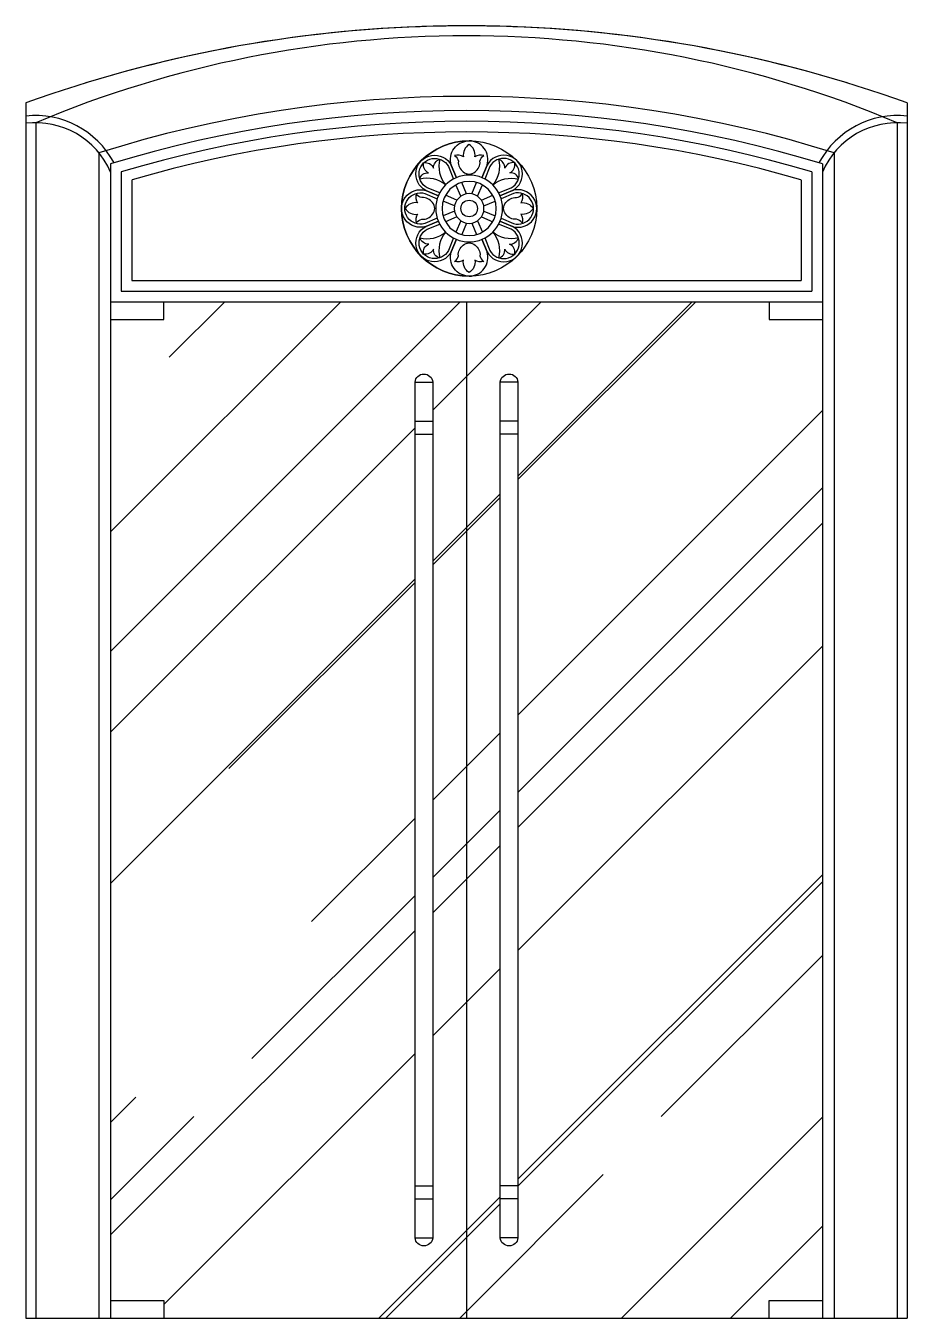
# Model space of a CAD drawing. Header units: metres. Extents: x -4653 to -3093, y 3 to 2291.
import ezdxf

# ---------------------------------------------------------------- set-up
doc = ezdxf.new("R2010")
doc.units = ezdxf.units.M
for name, color, linetype in [('2', 2, 'Continuous'), ('3', 3, 'Continuous'), ('4', 4, 'Continuous'), ('7', 7, 'Continuous'), ('BH', 3, 'Continuous')]:
    doc.layers.add(name, color=color, linetype=linetype)

msp = doc.modelspace()

# ---------------------------------------------------------------- linework, layer by layer
at = {"layer": '2'}
msp.add_line((-4652.62, 3.48), (-3092.62, 3.48), dxfattribs=at)
at = {"layer": '3'}
for p, q in [((-4634.85, 2119.47), (-4634.92, 3.48)), ((-3110.39, 2119.47), (-3110.32, 3.48)), ((-4523.3, 2066.05), (-4523.3, 3.48)), ((-3221.94, 2066.05), (-3221.94, 3.48)), ((-3872.61, 1993.42), (-3881.03, 2013.73)), ((-3863.2, 1993.42), (-3854.79, 2013.73)), ((-3889.5, 1982.52), (-3909.82, 1990.93)), ((-3882.85, 1989.18), (-3891.26, 2009.49)), ((-3852.96, 1989.18), (-3844.55, 2009.49)), ((-3846.31, 1982.52), (-3826, 1990.93)), ((-3893.74, 1972.29), (-3914.06, 1980.7)), ((-3842.07, 1972.29), (-3821.76, 1980.7)), ((-3893.74, 1962.87), (-3914.06, 1954.46)), ((-3889.5, 1952.64), (-3909.82, 1944.22)), ((-3882.85, 1945.98), (-3891.26, 1925.67)), ((-3852.96, 1945.98), (-3844.55, 1925.67)), ((-3846.31, 1952.64), (-3826, 1944.22)), ((-3842.07, 1962.87), (-3821.76, 1954.46)), ((-3872.61, 1941.74), (-3881.03, 1921.43)), ((-3863.2, 1941.74), (-3854.79, 1921.43))]:
    msp.add_line(p, q, dxfattribs=at)
for points in [[(-3922.23, 1990.08), (-3944.73, 1999.4, -1.35), (-3899.68, 2044.31), (-3890.4, 2021.9)], [(-3857.55, 2032.22, 0.26), (-3848.74, 2051.16, -0.22), (-3842.21, 2061.16, 0.23), (-3857.75, 2058.86, 0.3), (-3867.91, 2081.07, 0.3), (-3878.07, 2058.86, 0.23), (-3893.6, 2061.16, -0.22), (-3887.07, 2051.16, 0.26), (-3878.26, 2032.22, 0.37), (-3857.44, 2032.39)], [(-3813.58, 1990.08), (-3791.08, 1999.4, 1.35), (-3836.13, 2044.31), (-3845.41, 2021.9)], [(-3920.11, 1995.2), (-3942.34, 2004.41, -1.33), (-3904.7, 2041.93), (-3895.52, 2019.78)], [(-3815.71, 1995.2), (-3793.47, 2004.41, 1.33), (-3831.11, 2041.93), (-3840.29, 2019.78)], [(-3922.23, 1945.07), (-3944.73, 1935.75, -1.35), (-3944.63, 1999.36), (-3922.23, 1990.08)], [(-3924.35, 1950.2), (-3946.58, 1940.99, -1.33), (-3946.49, 1994.14), (-3924.35, 1984.96)], [(-3932.55, 1977.97, 0.26), (-3951.49, 1986.78, -0.22), (-3961.49, 1993.31, 0.23), (-3959.19, 1977.78, 0.3), (-3981.4, 1967.62, 0.3), (-3959.19, 1957.46, 0.23), (-3961.49, 1941.93, -0.22), (-3951.49, 1948.46, 0.26), (-3932.55, 1957.26, 0.37), (-3932.72, 1978.08)], [(-3813.59, 1945.07), (-3791.09, 1935.75, 1.35), (-3791.18, 1999.36), (-3813.59, 1990.08)], [(-3811.47, 1950.2), (-3789.23, 1940.99, 1.33), (-3789.32, 1994.14), (-3811.47, 1984.96)], [(-3803.26, 1977.97, -0.26), (-3784.33, 1986.78, 0.22), (-3774.32, 1993.31, -0.23), (-3776.62, 1977.78, -0.3), (-3754.41, 1967.62, -0.3), (-3776.62, 1957.46, -0.23), (-3774.32, 1941.93, 0.22), (-3784.33, 1948.46, -0.26), (-3803.26, 1957.26, -0.37), (-3803.09, 1978.08)], [(-3890.4, 1913.26), (-3899.72, 1890.76, -1.35), (-3944.64, 1935.8), (-3922.23, 1945.08)], [(-3845.41, 1913.26), (-3836.09, 1890.76, 1.35), (-3791.18, 1935.8), (-3813.58, 1945.08)], [(-3895.52, 1915.38), (-3904.73, 1893.14, -1.33), (-3942.26, 1930.79), (-3920.11, 1939.96)], [(-3840.29, 1915.38), (-3831.08, 1893.14, 1.33), (-3793.56, 1930.79), (-3815.71, 1939.96)], [(-3857.55, 1902.94, -0.26), (-3848.74, 1884, 0.22), (-3842.21, 1874, -0.23), (-3857.75, 1876.29, -0.3), (-3867.91, 1854.09, -0.3), (-3878.07, 1876.29, -0.23), (-3893.6, 1874, 0.22), (-3887.07, 1884, -0.26), (-3878.26, 1902.94, -0.37), (-3857.44, 1902.77)]]:
    msp.add_lwpolyline(points, format="xyb", dxfattribs=at)
for points in [[(-3931.22, 2038.86, -0.3), (-3919.88, 2054.88, 0.24), (-3909.67, 2009.34, 0.24), (-3955.17, 2019.61, -0.4), (-3939.8, 2030.49, -0.33), (-3948.56, 2048.29, -0.39)], [(-3804.59, 2038.86, 0.3), (-3815.94, 2054.88, -0.24), (-3826.15, 2009.34, -0.24), (-3780.64, 2019.61, 0.4), (-3796.02, 2030.49, 0.33), (-3787.26, 2048.29, 0.39)], [(-3867.91, 1908.52, 1), (-3867.91, 2026.64, 1)], [(-3867.91, 1919.6, 1), (-3867.91, 2015.56, 1)], [(-3955.21, 1915.61, 0.24), (-3909.67, 1925.82, 0.24), (-3919.94, 1880.31, -0.4), (-3930.82, 1895.69, -0.33), (-3948.61, 1886.93, -0.39), (-3939.19, 1904.26, -0.3)], [(-3780.6, 1915.61, -0.24), (-3826.15, 1925.82, -0.24), (-3815.88, 1880.31, 0.4), (-3804.99, 1895.69, 0.33), (-3787.2, 1886.93, 0.39), (-3796.63, 1904.26, 0.3)]]:
    msp.add_lwpolyline(points, format="xyb", close=True, dxfattribs=at)
msp.add_circle((-3867.91, 1967.58), 14.74, dxfattribs=at)
for centre, radius, start, end in [((-3872.62, 306.35), 1966.82, 67.2, 112.8), ((-3872.62, -0.14), 2166.22, 72.52, 107.48), ((-4635.67, 1974.59), 157.48, 28.35, 96.18), ((-3109.57, 1974.59), 157.48, 83.82, 151.65), ((-4635.67, 1974.59), 144.88, 23.32, 96.72), ((-3109.57, 1974.59), 144.88, 83.28, 156.68), ((-3867.91, 1967.58), 26.26, 90, 270), ((-3867.91, 1967.58), 26.26, 270, 90)]:
    msp.add_arc(centre, radius, start, end, dxfattribs=at)
at = {"layer": '4'}
for p, q in [((-4652.62, 2154.41), (-4652.62, 3.48)), ((-3092.62, 2154.41), (-3092.62, 3.48)), ((-4502.62, 2046.38), (-4502.62, 3.48)), ((-3242.62, 2046.38), (-3242.62, 3.48)), ((-4502.62, 1802.48), (-3242.62, 1802.48)), ((-3872.62, 1802.48), (-3872.62, 3.48))]:
    msp.add_line(p, q, dxfattribs=at)
for points in [[(-4502.62, 1770.98), (-4408.12, 1770.98), (-4408.12, 1802.48)], [(-3337.12, 1802.48), (-3337.12, 1770.98), (-3242.62, 1770.98)], [(-4502.62, 34.98), (-4408.12, 34.98), (-4408.12, 3.48)], [(-3337.12, 3.48), (-3337.12, 34.98), (-3242.62, 34.98)]]:
    msp.add_lwpolyline(points, dxfattribs=at)
for points in [[(-3963.74, 145.7), (-3963.74, 1660.26, -0.91), (-3932.24, 1660.26), (-3932.24, 145.7, -0.91)], [(-3813, 145.7), (-3813, 1660.26, -0.91), (-3781.5, 1660.26), (-3781.5, 145.7, -0.91)]]:
    msp.add_lwpolyline(points, format="xyb", close=True, dxfattribs=at)
for radius, start, end in [(2297.25, 72.94, 109.85), (2297.25, 70.15, 107.06), (2147.25, 72.94, 107.06)]:
    msp.add_arc((-3872.62, -6.37), radius, start, end, dxfattribs=at)
at = {"layer": '7'}
for p, q in [((-4483.72, 2032.37), (-4483.72, 1821.38)), ((-4464.82, 2018.25), (-4464.82, 1840.28)), ((-3280.42, 2018.25), (-3280.42, 1840.28)), ((-3261.52, 2032.37), (-3261.52, 1821.38)), ((-4464.82, 1840.28), (-3280.42, 1840.28)), ((-4483.72, 1821.38), (-3261.52, 1821.38)), ((-3963.74, 1660.26), (-3932.24, 1660.26)), ((-3781.5, 1660.26), (-3813, 1660.26)), ((-3963.74, 1591.2), (-3932.24, 1591.2)), ((-3781.5, 1591.2), (-3813, 1591.2)), ((-3963.74, 1568.18), (-3932.24, 1568.18)), ((-3781.5, 1568.18), (-3813, 1568.18)), ((-3963.74, 237.79), (-3932.24, 237.79)), ((-3781.5, 237.79), (-3813, 237.79)), ((-3963.74, 214.76), (-3932.24, 214.76)), ((-3781.5, 214.76), (-3813, 214.76)), ((-3963.74, 145.7), (-3932.24, 145.7)), ((-3781.5, 145.7), (-3813, 145.7))]:
    msp.add_line(p, q, dxfattribs=at)
for points in [[(-3890.41, 2021.9), (-3899.73, 2044.4, -0.5), (-3867.91, 2087.33, 1), (-3867.91, 1847.83, -0.5), (-3899.69, 1890.85), (-3890.41, 1913.26)], [(-3845.4, 2021.9), (-3836.08, 2044.4, 0.5), (-3867.91, 2087.33, -1), (-3867.91, 1847.83, 0.5), (-3836.12, 1890.85), (-3845.4, 1913.26)]]:
    msp.add_lwpolyline(points, format="xyb", dxfattribs=at)
msp.add_circle((-3867.91, 1967.58), 119.75, dxfattribs=at)
for radius, start, end in [(2128.35, 73.31, 106.69), (2109.45, 73.7, 106.3)]:
    msp.add_arc((-3872.62, -6.37), radius, start, end, dxfattribs=at)
at = {"layer": 'BH'}
for p, q in [((-4502.62, 1395.2), (-4095.34, 1802.48)), ((-4502.62, 1183.63), (-3883.77, 1802.48)), ((-4398.94, 1704.22), (-4300.68, 1802.48)), ((-3872.62, 1670.51), (-3740.65, 1802.48)), ((-3781.5, 1494.06), (-3473.08, 1802.48)), ((-3781.5, 1487.84), (-3466.86, 1802.48)), ((-3932.24, 1610.9), (-3872.62, 1670.51)), ((-3781.5, 1070.93), (-3242.62, 1609.81)), ((-4502.62, 1040.51), (-3963.74, 1579.4)), ((-3781.5, 934.03), (-3242.62, 1472.92)), ((-3872.62, 1402.94), (-3813, 1462.56)), ((-3872.62, 1396.72), (-3813, 1456.34)), ((-3932.24, 1343.33), (-3872.62, 1402.94)), ((-3932.24, 1337.11), (-3872.62, 1396.72)), ((-3781.5, 871.81), (-3242.62, 1410.69)), ((-4502.62, 772.94), (-3963.74, 1311.83)), ((-4293.16, 976.18), (-3963.74, 1305.61)), ((-3781.5, 654.02), (-3242.62, 1192.9)), ((-3872.62, 979.81), (-3813, 1039.43)), ((-3932.24, 920.2), (-3872.62, 979.81)), ((-3872.62, 842.92), (-3813, 902.53)), ((-4146.93, 705.5), (-3963.74, 888.7)), ((-3932.24, 783.3), (-3872.62, 842.92)), ((-3872.62, 780.69), (-3813, 840.31)), ((-3932.24, 721.07), (-3872.62, 780.69)), ((-3781.5, 249.55), (-3242.62, 788.44)), ((-3781.5, 237.11), (-3242.62, 775.99)), ((-4252.72, 462.82), (-3963.74, 751.8)), ((-4502.62, 150.69), (-3963.74, 689.57)), ((-3527.79, 360.15), (-3242.62, 645.32)), ((-3872.62, 562.9), (-3813, 622.52)), ((-3932.24, 503.28), (-3872.62, 562.9)), ((-4408.12, 27.4), (-3963.74, 471.78)), ((-4502.62, 349.81), (-4458.06, 394.37)), ((-4502.62, 212.92), (-4355.39, 360.15)), ((-3598.22, 3.48), (-3242.62, 359.08)), ((-3872.62, 15.32), (-3630.46, 257.48)), ((-3872.62, 158.44), (-3813, 218.05)), ((-3872.62, 145.99), (-3813, 205.61)), ((-3405.32, 3.48), (-3242.62, 166.18)), ((-4027.58, 3.48), (-3872.62, 158.44)), ((-4015.13, 3.48), (-3872.62, 145.99)), ((-3884.46, 3.48), (-3872.62, 15.32))]:
    msp.add_line(p, q, dxfattribs=at)

doc.saveas('drawing.dxf')
